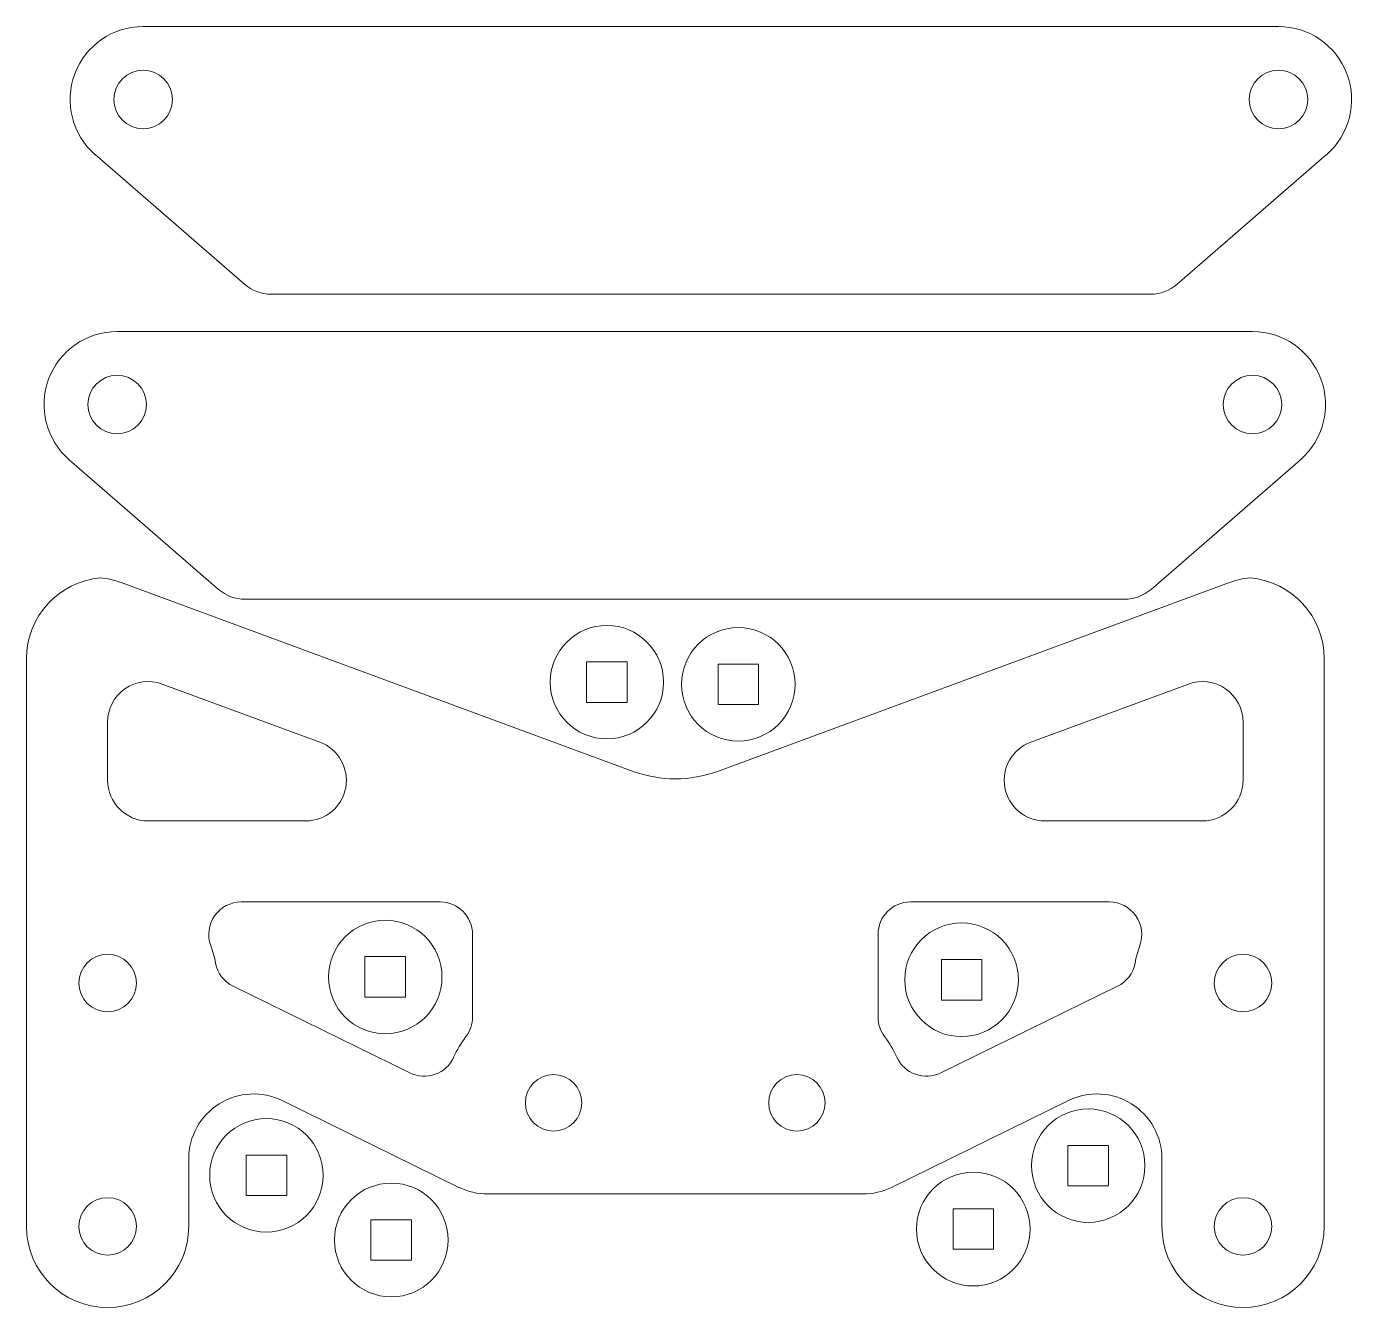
# Model space of a CAD drawing. Header units: millimetres. Extents: x 0 to 109, y 0 to 453.
# Drawn here: x 4.8 to 108.6, y 352.6 to 452.9 of the extents above; entities outside this region: 2.
import ezdxf

# ---------------------------------------------------------------- set-up
doc = ezdxf.new("R2010")
doc.units = ezdxf.units.MM
doc.styles.add('SLDTEXTSTYLE0', font='TXT', dxfattribs={"width": 0.7})

msp = doc.modelspace()

# ---------------------------------------------------------------- linework, layer by layer
at = {"color": 7, "linetype": 'Continuous', "lineweight": 15}
for p, q in [((102.88, 452.9), (13.98, 452.9)), ((10.23, 442.87), (21.91, 432.72)), ((94.94, 432.72), (106.63, 442.87)), ((24, 431.94), (92.86, 431.94)), ((100.84, 429.01), (11.94, 429.01)), ((8.19, 418.98), (19.88, 408.83)), ((92.9, 408.83), (104.59, 418.98)), ((12.26, 409.37), (52.35, 394.58)), ((58.94, 394.58), (99.03, 409.37)), ((21.96, 408.06), (90.82, 408.06)), ((4.85, 403.41), (4.85, 358.96)), ((48.7, 399.98), (48.7, 403.16)), ((48.7, 403.16), (51.88, 403.16)), ((51.88, 403.16), (51.88, 399.98)), ((59, 402.99), (62.17, 402.99)), ((59, 399.81), (59, 402.99)), ((62.17, 402.99), (62.17, 399.81)), ((106.45, 358.96), (106.45, 403.41)), ((27.81, 396.87), (15.47, 401.42)), ((95.82, 401.42), (83.49, 396.87)), ((51.88, 399.98), (48.7, 399.98)), ((62.17, 399.81), (59, 399.81)), ((11.2, 398.44), (11.2, 393.89)), ((100.1, 393.89), (100.1, 398.44)), ((14.37, 390.71), (26.71, 390.71)), ((84.58, 390.71), (96.92, 390.71)), ((37.23, 384.36), (21.66, 384.36)), ((89.63, 384.36), (74.06, 384.36)), ((39.77, 375.35), (39.77, 381.82)), ((71.52, 381.82), (71.52, 375.35)), ((31.35, 380.08), (34.53, 380.08)), ((31.35, 376.91), (31.35, 380.08)), ((34.53, 380.08), (34.53, 376.91)), ((76.48, 376.68), (76.48, 379.86)), ((76.48, 379.86), (79.65, 379.86)), ((79.65, 379.86), (79.65, 376.68)), ((21.03, 377.76), (34.87, 370.98)), ((76.43, 370.98), (90.26, 377.76)), ((34.53, 376.91), (31.35, 376.91)), ((79.65, 376.68), (76.48, 376.68)), ((24.86, 368.81), (38.71, 362.02)), ((72.58, 362.02), (86.43, 368.81)), ((86.39, 362.13), (86.39, 365.3)), ((86.39, 365.3), (89.57, 365.3)), ((89.57, 365.3), (89.57, 362.13)), ((17.55, 358.96), (17.55, 364.25)), ((22.04, 361.37), (22.04, 364.55)), ((22.04, 364.55), (25.22, 364.55)), ((25.22, 364.55), (25.22, 361.37)), ((93.75, 364.25), (93.75, 358.96)), ((89.57, 362.13), (86.39, 362.13)), ((25.22, 361.37), (22.04, 361.37)), ((40.95, 361.5), (70.34, 361.5)), ((77.4, 360.34), (80.57, 360.34)), ((77.4, 357.17), (77.4, 360.34)), ((80.57, 360.34), (80.57, 357.17)), ((31.82, 356.31), (31.82, 359.49)), ((31.82, 359.49), (35, 359.49)), ((35, 359.49), (35, 356.31)), ((80.57, 357.17), (77.4, 357.17)), ((35, 356.31), (31.82, 356.31))]:
    msp.add_line(p, q, dxfattribs=at)
for centre, radius in [((13.98, 447.18), 2.29), ((102.88, 447.18), 2.29), ((11.94, 423.3), 2.29), ((100.84, 423.3), 2.29), ((50.29, 401.57), 4.44), ((60.58, 401.4), 4.44), ((32.94, 378.49), 4.44), ((78.06, 378.27), 4.45), ((11.2, 378.01), 2.25), ((100.1, 378.01), 2.25), ((46.12, 368.64), 2.21), ((65.17, 368.64), 2.21), ((23.63, 362.96), 4.44), ((87.98, 363.72), 4.44), ((78.98, 358.75), 4.45), ((33.41, 357.9), 4.45), ((11.2, 358.96), 2.25), ((100.1, 358.96), 2.25)]:
    msp.add_circle(centre, radius, dxfattribs=at)
for centre, radius, start, end in [((13.98, 447.18), 5.72, 90, 229.0254), ((102.88, 447.18), 5.72, 310.9746, 90), ((24, 435.12), 3.18, 229.0254, 270), ((92.86, 435.12), 3.18, 270, 310.9746), ((11.94, 423.3), 5.72, 90, 229.0254), ((100.84, 423.3), 5.72, 310.9746, 90), ((11.2, 403.41), 6.35, 95.1225, 180), ((10.06, 403.41), 6.35, 69.7507, 84.8775), ((21.96, 411.23), 3.17, 229.0254, 270), ((90.82, 411.23), 3.17, 270, 310.9746), ((101.23, 403.41), 6.35, 95.1225, 110.2493), ((100.1, 403.41), 6.35, 0, 84.8775), ((14.37, 398.44), 3.18, 69.7507, 180), ((96.92, 398.44), 3.18, 0, 110.2493), ((26.71, 393.89), 3.18, 270, 69.7507), ((84.58, 393.89), 3.18, 110.2493, 270), ((55.65, 403.52), 9.52, 249.7507, 290.2493), ((14.37, 393.89), 3.18, 180, 270), ((96.92, 393.89), 3.18, 270, 0), ((21.66, 381.82), 2.54, 90, 200.0034), ((37.23, 381.82), 2.54, 0, 90), ((74.06, 381.82), 2.54, 90, 180), ((89.63, 381.82), 2.54, 339.9966, 90), ((11.2, 378.01), 8.6, 10.4964, 20.0034), ((100.1, 378.01), 8.6, 159.9966, 169.5036), ((22.15, 380.04), 2.54, 190.4964, 243.8873), ((89.15, 380.04), 2.54, 296.1127, 349.5036), ((37.23, 375.35), 2.54, 322.9562, 0), ((74.06, 375.35), 2.54, 180, 217.0438), ((46.12, 368.64), 8.6, 142.9562, 155.5122), ((65.17, 368.64), 8.6, 24.4878, 37.0438), ((35.99, 373.26), 2.54, 243.8873, 335.5122), ((75.31, 373.26), 2.54, 204.4878, 296.1127), ((22.63, 364.25), 5.08, 63.8873, 180), ((88.67, 364.25), 5.08, 0, 116.1127), ((40.95, 366.58), 5.08, 243.8873, 270), ((70.34, 366.58), 5.08, 270, 296.1127), ((11.2, 358.96), 6.35, 180, 0), ((100.1, 358.96), 6.35, 180, 0)]:
    msp.add_arc(centre, radius, start, end, dxfattribs=at)

# ---------------------------------------------------------------- texts
at = {"color": 7, "linetype": 'Continuous', "char_height": 7.9096, "attachment_point": 1, "style": 'SLDTEXTSTYLE0'}
for s, insert in [('SolidWorks Educational Edition.', (0, 22.06)), ('For Instructional Use Only.', (0, 10.2))]:
    msp.add_mtext(s, dxfattribs=dict(at, insert=insert))

doc.saveas('drawing.dxf')
